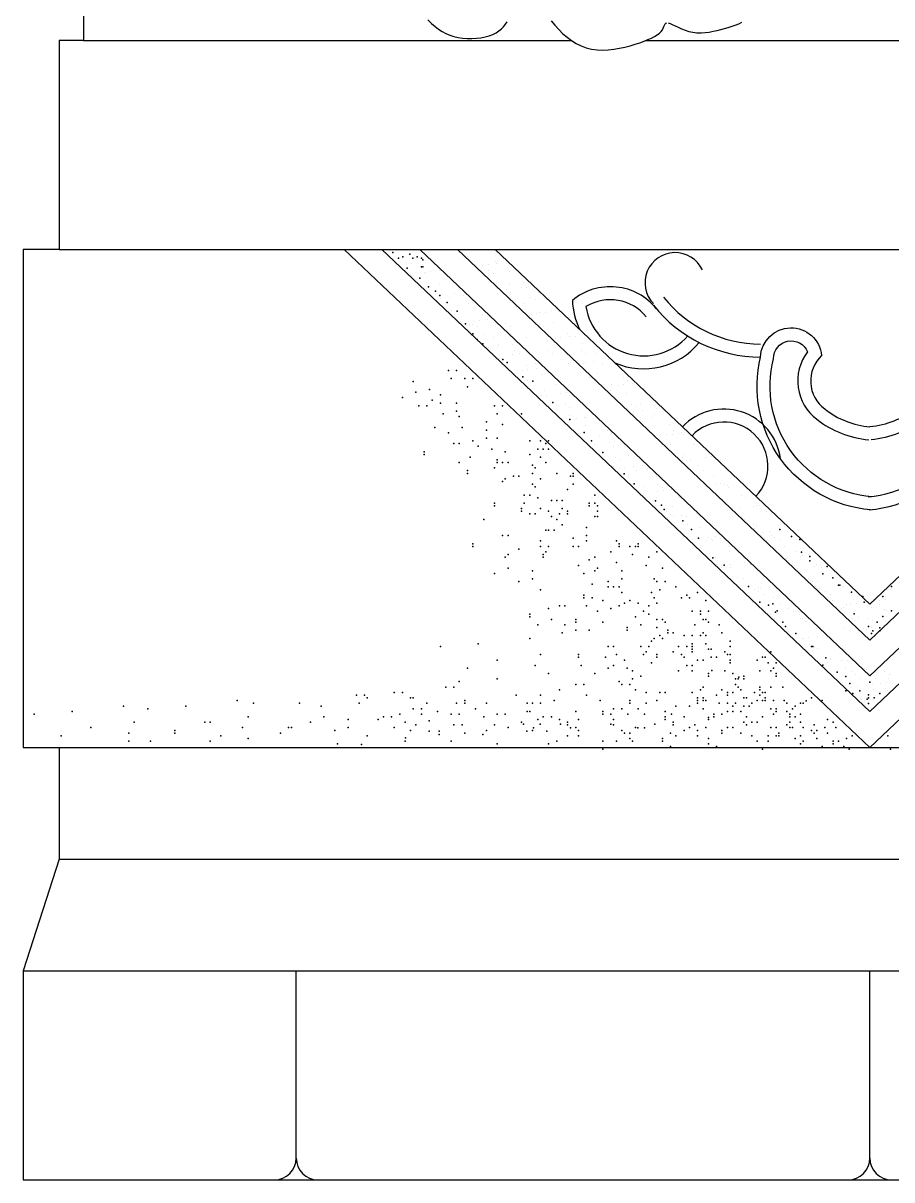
# Model space of a CAD drawing. Extents: x 532 to 1064, y 248 to 1333.
# Drawn here: x 531.5 to 804.4, y 248 to 611.4 of the extents above; entities that cross this region are included whole.
import ezdxf

# ---------------------------------------------------------------- set-up
doc = ezdxf.new("R2010")
doc.units = 0
doc.header["$LTSCALE"] = 10
doc.header["$MEASUREMENT"] = 0
for name, color, linetype in [('3', 3, 'CONTINUOUS'), ('4', 4, 'CONTINUOUS'), ('7', 7, 'CONTINUOUS')]:
    doc.layers.add(name, color=color, linetype=linetype)

msp = doc.modelspace()

# ---------------------------------------------------------------- linework, layer by layer
at = {"layer": '3'}
for p, q in [((671.14, 538.01), (671.14, 538.01)), ((653.44, 536.05), (653.44, 536.05)), ((675.86, 535.41), (675.86, 535.41)), ((677.61, 535.64), (677.61, 535.64)), ((679.91, 536.45), (679.91, 536.45)), ((680.34, 536), (680.34, 536)), ((653.21, 532.43), (653.21, 532.43)), ((657.77, 533.03), (657.77, 533.03)), ((657.98, 532.9), (657.98, 532.9)), ((659.52, 533.26), (659.52, 533.26)), ((662.25, 533.62), (662.25, 533.62)), ((677.8, 533.76), (677.8, 533.76)), ((679.21, 532.86), (679.21, 532.86)), ((684.45, 533.3), (684.45, 533.3)), ((662.25, 529.53), (662.25, 529.53)), ((680.12, 529.97), (680.12, 529.97)), ((683.44, 527.71), (683.44, 527.71)), ((684.31, 529.61), (684.31, 529.61)), ((688, 528.31), (688, 528.31)), ((688.71, 529.93), (688.71, 529.93)), ((689.75, 528.54), (689.75, 528.54)), ((693.46, 526.93), (693.46, 526.93)), ((660.87, 524.74), (660.87, 524.74)), ((662.62, 524.97), (662.62, 524.97)), ((665.35, 525.33), (665.35, 525.33)), ((666.99, 526.54), (666.99, 526.54)), ((669.92, 525.93), (669.92, 525.93)), ((671.53, 523.39), (671.53, 523.39)), ((684.66, 526.82), (684.66, 526.82)), ((688.92, 523.46), (688.92, 523.46)), ((690.97, 525.37), (690.97, 525.37)), ((692.39, 524.47), (692.39, 524.47)), ((666.1, 521.16), (666.1, 521.16)), ((667.2, 520.06), (667.2, 520.06)), ((675.8, 520.02), (675.8, 520.02)), ((676.56, 521.18), (676.56, 521.18)), ((691.1, 520.02), (691.1, 520.02)), ((692.85, 520.25), (692.85, 520.25)), ((693.67, 520.46), (693.67, 520.46)), ((695.58, 520.61), (695.58, 520.61)), ((697.49, 521.22), (697.49, 521.22)), ((671.75, 516.91), (671.75, 516.91)), ((672.76, 516.92), (672.76, 516.92)), ((673.01, 517.64), (673.01, 517.64)), ((674.76, 517.87), (674.76, 517.87)), ((677.49, 518.23), (677.49, 518.23)), ((680.54, 517.02), (680.54, 517.02)), ((683.22, 516.94), (683.22, 516.94)), ((684.64, 516.03), (684.64, 516.03)), ((693.69, 516.96), (693.69, 516.96)), ((695.1, 516.05), (695.1, 516.05)), ((698.21, 517.31), (698.21, 517.31)), ((704.15, 516.97), (704.15, 516.97)), ((674.18, 516.01), (674.18, 516.01)), ((676.01, 513.55), (676.01, 513.55)), ((679.28, 512.77), (679.28, 512.77)), ((689.74, 512.78), (689.74, 512.78)), ((700.2, 512.8), (700.2, 512.8)), ((702.47, 513.94), (702.47, 513.94)), ((703.24, 512.92), (703.24, 512.92)), ((704.99, 513.15), (704.99, 513.15)), ((707.73, 513.51), (707.73, 513.51)), ((677.86, 509.58), (677.86, 509.58)), ((680.59, 509.94), (680.59, 509.94)), ((680.75, 510.55), (680.75, 510.55)), ((685.16, 510.54), (685.16, 510.54)), ((686.9, 510.77), (686.9, 510.77)), ((698.68, 512.32), (698.68, 512.32)), ((707.22, 510.95), (707.22, 510.95)), ((712.59, 509.36), (712.59, 509.36)), ((713.21, 508.79), (713.21, 508.79)), ((685.3, 507.4), (685.3, 507.4)), ((685.94, 508.52), (685.94, 508.52)), ((687.35, 507.62), (687.35, 507.62)), ((696.4, 508.54), (696.4, 508.54)), ((697.82, 507.64), (697.82, 507.64)), ((706.86, 508.56), (706.86, 508.56)), ((708.28, 507.66), (708.28, 507.66)), ((710.82, 505.22), (710.82, 505.22)), ((711.76, 507.8), (711.76, 507.8)), ((715.39, 505.82), (715.39, 505.82)), ((716.14, 506.12), (716.14, 506.12)), ((688.25, 502.24), (688.25, 502.24)), ((689.56, 504.03), (689.56, 504.03)), ((690, 502.47), (690, 502.47)), ((692.45, 504.37), (692.45, 504.37)), ((692.73, 502.83), (692.73, 502.83)), ((702.92, 504.39), (702.92, 504.39)), ((706.34, 504.63), (706.34, 504.63)), ((707.43, 504.47), (707.43, 504.47)), ((708.09, 504.86), (708.09, 504.86)), ((713.38, 504.41), (713.38, 504.41)), ((716.02, 504.43), (716.02, 504.43)), ((688.65, 500.11), (688.65, 500.11)), ((690.07, 499.21), (690.07, 499.21)), ((694.3, 501.04), (694.3, 501.04)), ((698.85, 497.89), (698.85, 497.89)), ((709.58, 500.15), (709.58, 500.15)), ((710.99, 499.24), (710.99, 499.24)), ((711.97, 501.32), (711.97, 501.32)), ((716.24, 497.96), (716.24, 497.96)), ((689.77, 497.56), (689.77, 497.56)), ((694.51, 494.56), (694.51, 494.56)), ((695.17, 495.96), (695.17, 495.96)), ((695.83, 494.54), (695.83, 494.54)), ((700.4, 495.14), (700.4, 495.14)), ((702.15, 495.37), (702.15, 495.37)), ((703.11, 494.52), (703.11, 494.52)), ((713.92, 496.92), (713.92, 496.92)), ((716.09, 495.99), (716.09, 495.99)), ((716.09, 495.99), (716.09, 495.99)), ((693.1, 494.18), (693.1, 494.18)), ((699.06, 491.41), (699.06, 491.41)), ((701.83, 491.71), (701.83, 491.71)), ((703.24, 490.81), (703.24, 490.81)), ((703.32, 488.05), (703.32, 488.05)), ((705.24, 487.08), (705.24, 487.08)), ((707.97, 487.44), (707.97, 487.44)), ((708.34, 487.56), (708.34, 487.56)), ((703.49, 486.85), (703.49, 486.85)), ((708.06, 485.05), (708.06, 485.05)), ((715, 483.32), (715, 483.32)), ((704.54, 483.3), (704.54, 483.3)), ((705.96, 482.4), (705.96, 482.4)), ((712.61, 481.9), (712.61, 481.9)), ((715.64, 479.75), (715.64, 479.75)), ((716.42, 482.42), (716.42, 482.42)), ((711.06, 479.15), (711.06, 479.15)), ((711.07, 479.15), (711.07, 479.15)), ((716.87, 478.53), (716.87, 478.53)), ((712.82, 475.43), (712.82, 475.43)), ((717.72, 474.91), (717.72, 474.91)), ((719.13, 474), (719.13, 474)), ((721.61, 475.54), (721.61, 475.54)), ((738.57, 474.07), (738.57, 474.07)), ((738.64, 474.94), (738.64, 474.94)), ((739.28, 475.82), (739.28, 475.82)), ((740.06, 474.04), (740.06, 474.04)), ((741.3, 474.43), (741.3, 474.43)), ((743.55, 472.46), (743.55, 472.46)), ((745.87, 475.03), (745.87, 475.03)), ((747.62, 475.26), (747.62, 475.26)), ((749.11, 474.96), (749.11, 474.96)), ((750.53, 474.06), (750.53, 474.06)), ((717.08, 472.06), (717.08, 472.06)), ((718.73, 471.46), (718.73, 471.46)), ((720.48, 471.69), (720.48, 471.69)), ((721.83, 469.06), (721.83, 469.06)), ((723.21, 472.05), (723.21, 472.05)), ((724.24, 470.75), (724.24, 470.75)), ((726.16, 472.39), (726.16, 472.39)), ((730.42, 469.02), (730.42, 469.02)), ((745.16, 470.79), (745.16, 470.79)), ((748.29, 469.46), (748.29, 469.46)), ((726.37, 465.91), (726.37, 465.91)), ((730.89, 466.51), (730.89, 466.51)), ((732.31, 465.61), (732.31, 465.61)), ((743.81, 468.55), (743.81, 468.55)), ((744.43, 467.98), (744.43, 467.98)), ((747.36, 465.3), (747.36, 465.3)), ((748.97, 466.74), (748.97, 466.74)), ((750.71, 466.97), (750.71, 466.97)), ((751.82, 466.55), (751.82, 466.55)), ((752.83, 466.31), (752.83, 466.31)), ((753.24, 465.65), (753.24, 465.65)), ((726.31, 463.76), (726.31, 463.76)), ((726.95, 462.34), (726.95, 462.34)), ((730.63, 462.55), (730.63, 462.55)), ((730.88, 464.36), (730.88, 464.36)), ((732.63, 464.59), (732.63, 464.59)), ((735.36, 464.95), (735.36, 464.95)), ((737.41, 462.36), (737.41, 462.36)), ((750.7, 462.24), (750.7, 462.24)), ((751.32, 461.67), (751.32, 461.67)), ((757.1, 462.95), (757.1, 462.95)), ((758.34, 462.4), (758.34, 462.4)), ((733.61, 458.1), (733.61, 458.1)), ((735.38, 459.55), (735.38, 459.55)), ((753.05, 459.84), (753.05, 459.84)), ((754.24, 458.99), (754.24, 458.99)), ((756.54, 459.04), (756.54, 459.04)), ((761.11, 459.64), (761.11, 459.64)), ((761.84, 459.95), (761.84, 459.95)), ((762.86, 459.87), (762.86, 459.87)), ((765, 458.15), (765, 458.15)), ((733.97, 456.07), (733.97, 456.07)), ((735.03, 457.19), (735.03, 457.19)), ((735.72, 456.3), (735.72, 456.3)), ((738.45, 456.66), (738.45, 456.66)), ((739.92, 456.4), (739.92, 456.4)), ((743.02, 457.26), (743.02, 457.26)), ((755.95, 457.23), (755.95, 457.23)), ((757.31, 456.47), (757.31, 456.47)), ((757.59, 455.93), (757.59, 455.93)), ((758.21, 455.36), (758.21, 455.36)), ((740.13, 453.94), (740.13, 453.94)), ((744.18, 453.04), (744.18, 453.04)), ((761.05, 453.98), (761.05, 453.98)), ((761.13, 452.68), (761.13, 452.68)), ((762.05, 453.48), (762.05, 453.48)), ((764.21, 451.35), (764.21, 451.35)), ((765.95, 451.58), (765.95, 451.58)), ((740.13, 449.93), (740.13, 449.93)), ((741.55, 448.36), (741.55, 448.36)), ((746.12, 448.97), (746.12, 448.97)), ((746.79, 449.7), (746.79, 449.7)), ((747.87, 449.2), (747.87, 449.2)), ((748.2, 448.8), (748.2, 448.8)), ((748.93, 450.04), (748.93, 450.04)), ((750.6, 449.56), (750.6, 449.56)), ((764.47, 449.62), (764.47, 449.62)), ((765.09, 449.05), (765.09, 449.05)), ((766.6, 450.33), (766.6, 450.33)), ((767.71, 449.74), (767.71, 449.74)), ((769.13, 448.84), (769.13, 448.84)), ((744.39, 446.56), (744.39, 446.56)), ((749.14, 443.57), (749.14, 443.57)), ((753.3, 445.55), (753.3, 445.55)), ((753.47, 446.89), (753.47, 446.89)), ((757.73, 443.52), (757.73, 443.52)), ((768.02, 446.37), (768.02, 446.37)), ((770.86, 446.96), (770.86, 446.96)), ((771.78, 443.65), (771.78, 443.65)), ((774.23, 445.59), (774.23, 445.59)), ((775.6, 443.96), (775.6, 443.96)), ((776.35, 444.25), (776.35, 444.25)), ((778.1, 444.48), (778.1, 444.48)), ((749.5, 441.29), (749.5, 441.29)), ((750.92, 440.39), (750.92, 440.39)), ((750.96, 440.9), (750.96, 440.9)), ((753.68, 440.42), (753.68, 440.42)), ((753.7, 441.26), (753.7, 441.26)), ((758.26, 441.86), (758.26, 441.86)), ((759.96, 441.31), (759.96, 441.31)), ((761.38, 440.41), (761.38, 440.41)), ((771.36, 443.31), (771.36, 443.31)), ((771.98, 442.74), (771.98, 442.74)), ((774.9, 440.06), (774.9, 440.06)), ((780.15, 440.81), (780.15, 440.81)), ((780.89, 441.35), (780.89, 441.35)), ((782.31, 440.44), (782.31, 440.44)), ((756.02, 437.14), (756.02, 437.14)), ((757.94, 437.05), (757.94, 437.05)), ((776.94, 437.17), (776.94, 437.17)), ((778.25, 437), (778.25, 437)), ((778.87, 436.43), (778.87, 436.43)), ((781.19, 436.18), (781.19, 436.18)), ((761.36, 433.57), (761.36, 433.57)), ((762.68, 432.89), (762.68, 432.89)), ((762.69, 434.05), (762.69, 434.05)), ((763.11, 433.8), (763.11, 433.8)), ((765.84, 434.16), (765.84, 434.16)), ((779.45, 435.95), (779.45, 435.95)), ((780.36, 434.34), (780.36, 434.34)), ((781.79, 433.75), (781.79, 433.75)), ((783.6, 432.93), (783.6, 432.93)), ((789.15, 434.45), (789.15, 434.45)), ((764.09, 431.99), (764.09, 431.99)), ((767.23, 430.9), (767.23, 430.9)), ((784.62, 430.97), (784.62, 430.97)), ((785.02, 432.03), (785.02, 432.03)), ((785.14, 430.69), (785.14, 430.69)), ((785.75, 430.12), (785.75, 430.12)), ((791.59, 428.85), (791.59, 428.85)), ((793.34, 429.08), (793.34, 429.08)), ((793.7, 431.3), (793.7, 431.3)), ((796.07, 429.44), (796.07, 429.44)), ((798.78, 430.39), (798.78, 430.39)), ((800.63, 430.04), (800.63, 430.04)), ((802.38, 430.27), (802.38, 430.27)), ((802.49, 431.41), (802.49, 431.41)), ((802.49, 431.41), (802.49, 431.41)), ((766.2, 425.51), (766.2, 425.51)), ((768.94, 425.87), (768.94, 425.87)), ((769.19, 428.74), (769.19, 428.74)), ((771.5, 427.54), (771.5, 427.54)), ((773.5, 426.47), (773.5, 426.47)), ((775.03, 427.74), (775.03, 427.74)), ((775.25, 426.7), (775.25, 426.7)), ((775.65, 427.17), (775.65, 427.17)), ((787.02, 428.25), (787.02, 428.25)), ((788.68, 427.44), (788.68, 427.44)), ((789.37, 427.98), (789.37, 427.98)), ((790.12, 428.78), (790.12, 428.78)), ((797.96, 427.94), (797.96, 427.94)), ((797.96, 427.94), (797.96, 427.94)), ((800.58, 428.8), (800.58, 428.8)), ((802.12, 427.33), (802.12, 427.33)), ((802.74, 426.76), (802.74, 426.76)), ((767.44, 424.43), (767.44, 424.43)), ((775.85, 424.5), (775.85, 424.5)), ((776.24, 424.54), (776.24, 424.54)), ((777.27, 423.6), (777.27, 423.6)), ((778.58, 424.49), (778.58, 424.49)), ((792.02, 424.38), (792.02, 424.38)), ((792.64, 423.81), (792.64, 423.81)), ((793.91, 424.83), (793.91, 424.83)), ((793.91, 424.83), (793.91, 424.83)), ((796.78, 424.54), (796.78, 424.54)), ((798.2, 423.63), (798.2, 423.63)), ((802.7, 424.94), (802.7, 424.94)), ((771.71, 421.06), (771.71, 421.06)), ((771.91, 420.33), (771.91, 420.33)), ((776.45, 418.07), (776.45, 418.07)), ((776.6, 418.18), (776.6, 418.18)), ((778.35, 418.41), (778.35, 418.41)), ((780.78, 421.39), (780.78, 421.39)), ((781.08, 418.77), (781.08, 418.77)), ((781.92, 421.43), (781.92, 421.43)), ((782.37, 420.35), (782.37, 420.35)), ((782.54, 420.86), (782.54, 420.86)), ((785.05, 418.03), (785.05, 418.03)), ((785.46, 418.18), (785.46, 418.18)), ((789.58, 421.5), (789.58, 421.5)), ((794.69, 420.56), (794.69, 420.56)), ((795.56, 421.13), (795.56, 421.13)), ((796.43, 420.79), (796.43, 420.79)), ((798.17, 421.46), (798.17, 421.46)), ((799.17, 421.15), (799.17, 421.15)), ((778.57, 416.09), (778.57, 416.09)), ((779.98, 415.18), (779.98, 415.18)), ((780.99, 414.92), (780.99, 414.92)), ((788.81, 415.12), (788.81, 415.12)), ((789.43, 414.55), (789.43, 414.55)), ((785.09, 411.93), (785.09, 411.93)), ((785.26, 411.55), (785.26, 411.55)), ((788.74, 411.08), (788.74, 411.08)), ((790.49, 411.31), (790.49, 411.31)), ((792.35, 411.87), (792.35, 411.87)), ((784.18, 410.48), (784.18, 410.48)), ((790, 408.55), (790, 408.55)), ((791.74, 407.69), (791.74, 407.69)), ((795.69, 408.81), (795.69, 408.81)), ((796.31, 408.24), (796.31, 408.24)), ((802.21, 407.71), (802.21, 407.71)), ((793.16, 406.79), (793.16, 406.79)), ((794.54, 405.4), (794.54, 405.4)), ((796.32, 403.38), (796.32, 403.38)), ((798.26, 403.54), (798.26, 403.54)), ((799.24, 405.56), (799.24, 405.56)), ((800.88, 403.98), (800.88, 403.98)), ((802.63, 404.21), (802.63, 404.21)), ((803.34, 405.52), (803.34, 405.52)), ((803.62, 406.81), (803.62, 406.81)), ((790.21, 402.08), (790.21, 402.08)), ((791.84, 402.79), (791.84, 402.79)), ((793.59, 403.02), (793.59, 403.02)), ((798.81, 402.04), (798.81, 402.04)), ((802.58, 402.5), (802.58, 402.5)), ((803.2, 401.93), (803.2, 401.93)), ((794.46, 399.28), (794.46, 399.28)), ((794.76, 398.93), (794.76, 398.93)), ((795.88, 398.37), (795.88, 398.37))]:
    msp.add_line(p, q, dxfattribs=at)
for points in [[(950.82, 540.37), (797.53, 395.14), (644.23, 540.37)], [(938.95, 540.37), (797.53, 406.38), (656.11, 540.37)], [(927.08, 540.37), (797.53, 417.63), (667.98, 540.37)]]:
    msp.add_lwpolyline(points, dxfattribs=at)
for p in [(647.65, 539.36), (650.8, 538.01), (653.04, 538.91), (655.28, 538.01), (649.45, 537.56), (652.14, 534.42), (653.94, 537.56), (656.63, 537.56), (656.63, 534.87), (657.08, 537.11), (657.08, 534.87), (656.18, 531.29), (658.87, 528.6), (661.12, 527.25), (662.46, 525.91), (664.71, 523.66), (667.85, 520.97), (670.54, 516.94), (672.79, 513.8), (674.13, 512.01), (675.93, 510.66), (682.21, 505.73), (665.15, 502.3), (667.7, 502.3), (683.56, 504.83), (654.09, 498.9), (666, 499.75), (670.25, 499.75), (672.8, 499.75), (688.49, 500.35), (691.64, 499.01), (654.94, 495.5), (659.19, 496.35), (662.6, 494.65), (671.1, 497.2), (650.68, 493.8), (655.79, 491.25), (658.34, 491.25), (660.04, 492.95), (662.6, 492.1), (667.7, 492.1), (679.61, 491.25), (682.16, 491.25), (697.92, 492.28), (663.45, 488.7), (667.7, 489.55), (668.55, 487.85), (680.46, 488.7), (688.12, 488.7), (660.89, 484.45), (669.4, 484.45), (677.06, 486.15), (677.06, 483.6), (682.16, 485.3), (703.3, 486.9), (665.15, 482.75), (672.8, 480.2), (677.06, 481.05), (680.46, 481.05), (690.67, 480.2), (694.07, 480.2), (696.62, 480.2), (707.79, 482.86), (710.04, 480.17), (657.49, 476.8), (666.85, 479.35), (668.55, 479.35), (674.51, 478.5), (678.76, 477.65), (683.01, 476.8), (693.22, 477.65), (694.92, 477.65), (695.77, 479.35), (696.62, 477.65), (713.63, 476.59), (657.49, 475.95), (668.55, 473.4), (668.55, 473.4), (671.95, 475.1), (680.46, 474.25), (680.46, 473.4), (682.16, 473.4), (683.86, 473.4), (690.67, 475.95), (691.52, 472.55), (694.07, 475.1), (695.77, 473.4), (671.1, 470.85), (671.1, 470), (679.61, 471.7), (685.57, 469.15), (687.27, 469.15), (691.52, 470), (692.37, 471.7), (699.18, 470), (703.43, 469.15), (704.28, 470), (704.28, 469.15), (720.36, 469.86), (682.16, 467.45), (682.16, 467.45), (683.01, 468.3), (691.52, 466.6), (692.37, 465.75), (694.07, 468.3), (704.28, 466.6), (723.5, 466.72), (688.97, 463.2), (690.67, 463.2), (693.22, 462.35), (702.58, 464.9), (711.09, 463.2), (679.61, 460.65), (679.61, 459.8), (688.12, 458.95), (688.12, 458.1), (688.97, 460.65), (694.07, 458.95), (696.62, 458.1), (697.48, 461.5), (699.18, 461.5), (700.88, 461.5), (700.88, 461.5), (700.88, 458.95), (702.58, 458.1), (709.39, 460.65), (709.39, 459.8), (711.09, 460.65), (711.94, 459.8), (711.94, 458.1), (730.23, 461.34), (732.03, 460), (732.93, 458.65), (676.21, 455.55), (690.67, 457.25), (690.67, 457.25), (692.37, 457.25), (697.48, 456.4), (699.18, 455.55), (699.18, 455.55), (700.03, 457.25), (702.58, 457.25), (711.09, 456.4), (711.94, 456.4), (738.76, 455.07), (695.77, 452.15), (696.62, 452.15), (698.33, 452.15), (700.88, 453.85), (708.54, 453), (741.45, 452.38), (769.28, 452.38), (672.8, 447.9), (672.8, 447.05), (682.16, 450.45), (683.86, 450.45), (694.07, 448.75), (694.07, 447.05), (696.62, 447.05), (704.28, 449.6), (704.28, 447.05), (705.98, 447.05), (705.98, 447.05), (708.54, 450.45), (708.54, 448.75), (717.89, 448.75), (718.74, 447.9), (718.74, 447.05), (722.15, 447.05), (723.85, 447.05), (724.7, 447.9), (724.7, 447.05), (743.7, 449.69), (772.87, 450.14), (775.56, 449.24), (683.01, 443.65), (683.86, 444.5), (683.86, 444.5), (687.27, 446.2), (694.92, 444.5), (694.92, 444.5), (694.92, 443.65), (695.77, 445.35), (711.09, 443.65), (716.19, 445.35), (723, 444.5), (728.1, 443.65), (730.65, 445.35), (748.19, 443.41), (776.01, 445.2), (778.7, 443.86), (683.86, 440.25), (705.98, 441.1), (705.98, 441.1), (709.39, 442.8), (711.94, 440.25), (717.89, 441.95), (727.25, 441.1), (732.36, 440.25), (751.78, 441.17), (778.7, 442.51), (784.09, 440.72), (679.61, 438.55), (691.52, 439.4), (691.52, 436.86), (707.68, 438.55), (711.09, 439.4), (719.59, 439.4), (719.59, 436.86), (729.8, 436.86), (782.74, 438.48), (785.88, 437.13), (687.27, 436.01), (694.07, 433.46), (710.24, 435.16), (715.34, 436.01), (715.34, 434.31), (717.04, 434.31), (718.74, 434.31), (719.59, 432.61), (728.95, 432.61), (730.65, 436.01), (730.65, 436.01), (731.51, 433.46), (733.21, 436.01), (736.61, 434.31), (743.42, 432.61), (759.41, 434.44), (787.68, 434.89), (788.13, 434.89), (791.72, 432.65), (804.29, 434.44), (707.68, 431.76), (707.68, 430.91), (707.68, 430.91), (710.24, 430.91), (713.64, 430.06), (720.45, 429.21), (722.15, 430.06), (724.7, 429.21), (729.8, 430.91), (730.65, 429.21), (730.65, 429.21), (738.31, 430.91), (740.01, 431.76), (740.86, 430.91), (740.86, 430.91), (745.97, 430.06), (763, 429.51), (767.03, 429.06), (795.31, 431.3), (795.76, 429.51), (801.59, 431.3), (690.67, 425.81), (696.62, 427.51), (700.03, 428.36), (701.73, 428.36), (708.54, 428.36), (711.94, 426.66), (716.19, 427.51), (718.74, 428.36), (718.74, 428.36), (726.4, 426.66), (728.1, 428.36), (728.1, 425.81), (741.71, 426.66), (744.27, 426.66), (744.27, 425.81), (746.82, 426.66), (765.69, 428.61), (767.93, 426.37), (768.38, 426.82), (792.62, 425.92), (804.29, 426.82), (690.67, 424.96), (693.22, 422.41), (697.48, 424.11), (701.73, 422.41), (701.73, 422.41), (705.13, 424.11), (705.13, 423.26), (713.64, 423.26), (721.3, 421.56), (723.85, 424.96), (723.85, 424.96), (725.55, 422.41), (730.65, 424.11), (730.65, 421.56), (732.36, 424.11), (733.21, 423.26), (742.56, 422.41), (745.12, 424.11), (745.97, 424.11), (746.82, 423.26), (750.22, 422.41), (750.22, 422.41), (770.18, 423.23), (771.07, 421.89), (797.1, 421.89), (799.8, 423.23), (801.59, 425.03), (690.67, 418.16), (700.88, 419.86), (705.13, 420.71), (709.39, 420.71), (721.3, 420.71), (729.8, 418.16), (731.51, 419.01), (732.36, 418.16), (732.36, 418.16), (734.06, 420.71), (734.06, 419.86), (735.76, 419.86), (739.16, 419.01), (741.71, 419.01), (744.27, 419.01), (745.12, 419.86), (745.97, 419.01), (751.07, 419.86), (774.22, 419.65), (798, 419.65), (798.45, 420.54), (800.69, 421.44), (800.69, 420.54), (662.6, 415.61), (674.51, 416.46), (715.34, 415.61), (717.04, 415.61), (725.55, 415.61), (728.1, 415.61), (728.95, 417.31), (737.46, 415.61), (740.01, 415.61), (740.01, 415.61), (741.71, 416.46), (741.71, 415.61), (741.71, 414.76), (745.97, 416.46), (746.82, 414.76), (747.67, 414.76), (753.62, 417.31), (753.62, 415.61), (779.15, 415.61), (779.6, 415.61), (680.46, 411.36), (694.07, 413.06), (705.98, 413.06), (705.98, 412.21), (714.49, 412.21), (717.89, 413.06), (720.45, 411.36), (726.4, 413.06), (727.25, 413.91), (730.65, 413.06), (730.65, 412.21), (735.76, 413.91), (738.31, 413.06), (739.16, 412.21), (741.71, 413.91), (743.42, 411.36), (743.42, 411.36), (745.12, 411.36), (747.67, 412.21), (749.37, 412.21), (751.92, 413.91), (752.77, 413.06), (753.62, 413.06), (753.62, 411.36), (762.13, 411.36), (762.13, 411.36), (763.83, 412.21), (764.68, 412.21), (766.39, 413.91), (783.64, 412.03), (671.1, 408.81), (692.37, 409.66), (696.62, 407.11), (706.83, 409.66), (711.09, 407.11), (715.34, 408.81), (717.04, 409.66), (717.04, 409.66), (721.3, 408.81), (723, 407.96), (728.95, 410.51), (737.46, 407.96), (740.01, 409.66), (741.71, 409.66), (741.71, 409.66), (741.71, 407.96), (746.82, 407.11), (747.93, 408.07), (751.92, 407.96), (753.62, 410.51), (754.48, 407.11), (762.98, 407.96), (765.53, 410.51), (766.39, 407.96), (767.24, 408.81), (768.09, 410.51), (768.09, 407.11), (782.74, 409.78), (787.23, 407.54), (668.55, 404.56), (680.46, 405.41), (705.13, 403.71), (707.68, 403.71), (718.74, 404.56), (719.59, 403.71), (722.15, 403.71), (723, 405.41), (725.55, 406.26), (746.82, 406.26), (755.33, 405.41), (755.33, 403.71), (756.18, 405.41), (756.4, 405.96), (757.88, 406.26), (757.88, 405.41), (768.09, 406.26), (789.92, 406.2), (791.27, 403.96), (797.55, 404.4), (636.22, 400.31), (638.77, 400.31), (648.13, 401.16), (650.68, 401.16), (664.3, 402.86), (666.85, 402.86), (686.42, 400.31), (686.42, 400.31), (694.07, 400.31), (700.03, 402.01), (708.54, 400.31), (723.85, 402.01), (727.25, 401.16), (731.51, 401.16), (733.21, 401.16), (741.71, 401.16), (744.27, 402.01), (745.12, 402.86), (749.37, 400.31), (751.07, 402.01), (752.77, 401.16), (752.77, 400.31), (754.48, 401.16), (756.18, 402.86), (757.03, 402.01), (761.28, 401.16), (762.98, 402.86), (762.98, 402.01), (762.98, 400.31), (763.83, 401.16), (764.68, 401.16), (766.39, 402.86), (770.15, 402.79), (789.92, 401.71), (792.17, 400.82), (794.41, 401.71), (797.1, 400.37), (800.69, 400.82), (563.06, 396.91), (582.63, 396.91), (598.79, 398.61), (603.89, 397.76), (618.36, 397.76), (625.16, 396.91), (637.07, 397.76), (639.63, 399.46), (653.24, 399.46), (654.09, 399.46), (658.34, 397.76), (667.7, 397.76), (670.25, 398.61), (670.25, 397.76), (677.06, 397.76), (689.82, 397.76), (691.52, 397.76), (694.07, 397.76), (698.33, 398.61), (712.79, 398.61), (722.15, 398.61), (722.15, 397.76), (727.25, 397.76), (730.65, 398.61), (736.61, 396.91), (740.86, 396.91), (743.42, 399.46), (743.42, 398.61), (743.42, 397.76), (745.12, 399.46), (745.12, 398.61), (745.12, 398.61), (745.97, 398.61), (750.22, 397.76), (752.77, 397.76), (754.48, 396.91), (755.33, 397.76), (755.33, 397.76), (757.88, 399.46), (757.88, 396.91), (758.73, 399.46), (759.58, 396.91), (760.43, 397.76), (762.13, 398.61), (763.83, 398.61), (764.68, 399.46), (764.68, 398.61), (767.24, 398.61), (770.64, 398.61), (771.49, 397.76), (774.04, 396.91), (775.74, 397.76), (776.59, 397.76), (777.56, 398.56), (779.15, 399.46), (779.15, 399.46), (782.55, 398.61), (796.66, 399.02), (797.1, 399.47), (797.1, 397.68), (798.9, 399.47), (534.98, 394.36), (546.89, 395.21), (570.72, 396.06), (602.19, 393.51), (626.01, 393.51), (633.67, 392.66), (643.03, 392.66), (644.73, 393.51), (647.28, 393.51), (649.83, 394.36), (654.09, 396.06), (656.64, 396.06), (656.64, 394.36), (661.74, 395.21), (666, 394.36), (668.55, 394.36), (673.65, 396.06), (676.21, 393.51), (680.46, 394.36), (680.46, 394.36), (683.01, 394.36), (689.82, 395.21), (690.67, 395.21), (693.22, 392.66), (694.92, 393.51), (697.48, 393.51), (700.03, 392.66), (705.13, 395.21), (705.98, 392.66), (713.64, 395.21), (713.64, 394.36), (716.19, 394.36), (716.19, 394.36), (717.04, 396.06), (717.04, 392.66), (719.59, 396.06), (721.48, 394.33), (724.7, 396.06), (726.77, 394.33), (733.21, 395.21), (733.21, 395.21), (733.21, 393.51), (733.21, 392.66), (735.23, 394.33), (739.16, 393.51), (745.12, 396.06), (746.82, 392.66), (746.87, 393.27), (748.52, 394.36), (748.52, 393.51), (751.07, 394.36), (752.77, 395.21), (754.48, 395.21), (754.48, 395.21), (757.03, 395.21), (758.73, 393.51), (763.83, 393.51), (766.39, 396.06), (767.24, 394.36), (768.09, 396.06), (768.09, 395.21), (771.49, 395.21), (771.49, 395.21), (771.49, 395.21), (772.34, 394.36), (772.34, 393.51), (773.19, 396.06), (774.04, 393.51), (774.04, 393.51), (775.74, 394.36), (784.25, 392.66), (633.67, 390.11), (648.13, 390.11), (651.54, 391.81), (653.24, 389.26), (654.94, 390.96), (659.05, 392.22), (659.05, 389.05), (662.22, 389.05), (666.85, 390.96), (669.4, 390.96), (677.06, 389.26), (679.61, 390.96), (683.86, 390.11), (688.12, 391.81), (688.12, 391.81), (688.67, 391.16), (689.73, 389.05), (691.52, 389.26), (691.85, 390.1), (693.97, 391.16), (696.08, 389.05), (700.31, 391.16), (702.58, 391.81), (702.58, 390.96), (703.49, 390.1), (705.13, 390.11), (705.98, 389.26), (716.19, 391.16), (717.04, 390.96), (717.04, 390.96), (719.59, 389.26), (723.85, 390.11), (724.65, 390.1), (726.77, 390.1), (729.94, 391.16), (735.76, 391.81), (735.76, 390.96), (739.16, 389.26), (740.86, 390.11), (742.56, 390.96), (743.42, 389.26), (745.97, 390.11), (751.07, 389.26), (752.77, 390.11), (754.48, 390.11), (757.88, 391.81), (758.73, 390.96), (760.43, 391.81), (762.13, 391.81), (766.39, 390.11), (768.09, 390.11), (771.49, 390.96), (772.34, 391.81), (772.34, 390.11), (772.34, 390.11), (773.19, 390.11), (775.74, 391.81), (776.59, 390.11), (779.15, 389.26), (780, 390.96), (780.85, 389.26), (783.4, 390.11), (785.95, 391.81), (786.8, 390.11), (639.63, 387.56), (651.54, 385.86), (651.64, 386.93), (662.22, 387.99), (666, 385.86), (670.25, 388.41), (675.98, 387.99), (699.18, 385.86), (702.58, 387.56), (705.98, 387.56), (713.64, 385.86), (717.89, 385.86), (720.45, 388.41), (722.15, 388.41), (722.15, 386.71), (723, 385.86), (732.36, 386.71), (732.36, 385.86), (734.91, 388.41), (736.61, 387.56), (743.42, 387.56), (746.82, 386.71), (751.07, 388.41), (757.03, 388.41), (760.43, 387.56), (762.13, 385.86), (762.13, 385.86), (765.53, 387.56), (765.53, 385.86), (768.09, 387.56), (768.94, 388.41), (768.94, 387.56), (774.04, 386.71), (775.74, 387.56), (776.59, 385.86), (780, 388.41), (780.85, 386.71), (784.25, 388.41), (785.95, 385.86), (787.65, 385.86), (790.21, 386.71), (791.91, 387.56), (803.15, 387.56), (637.88, 384.82), (680.46, 385.01), (696.62, 385.01), (713.64, 383.31), (734.91, 384.16), (746.82, 385.01), (749.37, 384.16), (763.83, 383.31), (775.74, 385.01), (782.55, 384.16), (785.95, 385.01), (789.36, 384.16), (791.06, 383.31), (804, 383.31)]:
    msp.add_point(p, dxfattribs=at)
at = {"layer": '4'}
for p, q in [((542.91, 540.37), (1052.15, 540.37)), ((542.91, 383.89), (1052.15, 383.89)), ((531.54, 313.69), (1063.52, 313.69)), ((617.32, 254.85), (617.32, 313.69)), ((797.53, 254.85), (797.53, 313.69))]:
    msp.add_line(p, q, dxfattribs=at)
at = {"layer": '4', "color": 2}
msp.add_lwpolyline([(612.23, 675.2), (556.94, 675.2), (556.94, 641.11), (550.46, 641.11), (550.46, 606.01), (542.91, 606.01), (542.91, 540.37), (531.54, 540.37), (531.54, 383.89), (542.91, 383.89), (542.91, 348.79), (531.54, 313.69), (531.54, 248.05), (1063.52, 248.05), (1063.52, 313.69), (1052.15, 348.79)], dxfattribs=at)
at = {"layer": '4'}
for points in [[(658.7, 612.48), (659.81, 611.36), (660.92, 610.37), (662.05, 609.51), (663.19, 608.77), (664.37, 608.14), (665.59, 607.63), (666.86, 607.23), (668.19, 606.92), (669.59, 606.72), (671.03, 606.62), (672.49, 606.61), (673.94, 606.69), (675.36, 606.86), (676.71, 607.11), (677.97, 607.46), (679.12, 607.88), (680.13, 608.39), (681.01, 608.97), (681.78, 609.62), (682.46, 610.32), (683.07, 611.09), (683.61, 611.89)], [(697.43, 612.19), (698.58, 610.75), (699.8, 609.4), (701.08, 608.13), (702.43, 606.98), (703.83, 605.94), (705.3, 605.04), (706.83, 604.29), (708.43, 603.7), (710.09, 603.29), (711.81, 603.05), (713.57, 602.99), (715.35, 603.06), (717.12, 603.26), (718.88, 603.56), (720.59, 603.93), (722.24, 604.36), (723.8, 604.82), (725.25, 605.29), (726.6, 605.77), (727.82, 606.26), (728.92, 606.76), (729.88, 607.26), (730.72, 607.78), (731.41, 608.31), (731.95, 608.84), (732.35, 609.38), (732.63, 609.91), (732.84, 610.39), (733.02, 610.83), (733.2, 611.18), (733.42, 611.43), (733.73, 611.55)], [(734.15, 611.52), (734.74, 611.33), (735.46, 611.02), (736.32, 610.61), (737.28, 610.14), (738.34, 609.67), (739.48, 609.22), (740.68, 608.83), (741.92, 608.55), (743.19, 608.41), (744.48, 608.38), (745.77, 608.47), (747.05, 608.64), (748.32, 608.87), (749.55, 609.16), (750.75, 609.47), (751.89, 609.8), (752.98, 610.12), (753.99, 610.43), (754.93, 610.74), (755.8, 611.05), (756.59, 611.37), (757.29, 611.7)], [(550.46, 606.01), (703.75, 606.01)], [(727.19, 606.01), (1052.15, 606.01)], [(962.7, 540.37), (797.53, 383.89), (632.36, 540.37)]]:
    msp.add_lwpolyline(points, dxfattribs=at)
for centre, start, end in [((610.52, 254.85), 270, 0), ((624.13, 254.85), 180, 270), ((790.72, 254.85), 270, 0), ((804.33, 254.85), 180, 270)]:
    msp.add_arc(centre, 6.8, start, end, dxfattribs=at)
at = {"layer": '7'}
for p, q in [((719.48, 503.05), (719.48, 503.05)), ((720.1, 502.48), (720.1, 502.48)), ((720.04, 500.17), (720.04, 500.17)), ((720.77, 501.43), (720.77, 501.43)), ((721.46, 499.26), (721.46, 499.26)), ((722.97, 498.11), (722.97, 498.11)), ((723.02, 499.81), (723.02, 499.81)), ((718.48, 497.52), (718.48, 497.52)), ((720.23, 497.76), (720.23, 497.76)), ((720.98, 494.96), (720.98, 494.96)), ((726.37, 496.74), (726.37, 496.74)), ((726.56, 496.01), (726.56, 496.01)), ((726.99, 496.17), (726.99, 496.17)), ((722.75, 491.75), (722.75, 491.75)), ((722.75, 491.75), (722.75, 491.75)), ((724.17, 490.85), (724.17, 490.85)), ((724.17, 490.85), (724.17, 490.85)), ((725.52, 491.81), (725.52, 491.81)), ((729.91, 493.5), (729.91, 493.5)), ((723.33, 489.46), (723.33, 489.46)), ((726.06, 489.82), (726.06, 489.82)), ((729.27, 487.6), (729.27, 487.6)), ((729.27, 487.6), (729.27, 487.6)), ((729.79, 488.45), (729.79, 488.45)), ((730.63, 490.42), (730.63, 490.42)), ((734.53, 485.45), (734.53, 485.45)), ((735.93, 483.36), (735.93, 483.36)), ((735.93, 483.36), (735.93, 483.36)), ((717.39, 479.98), (717.39, 479.98)), ((730, 481.97), (730, 481.97)), ((733.73, 482.13), (733.73, 482.13)), ((735.47, 482.36), (735.47, 482.36)), ((737.35, 482.45), (737.35, 482.45)), ((737.35, 482.45), (737.35, 482.45)), ((738.21, 482.72), (738.21, 482.72)), ((739.07, 482.3), (739.07, 482.3)), ((734.74, 478.97), (734.74, 478.97)), ((742.45, 479.21), (742.45, 479.21)), ((542.91, 348.79), (1052.15, 348.79))]:
    msp.add_line(p, q, dxfattribs=at)
msp.add_lwpolyline([(915.21, 540.37), (797.53, 428.88), (679.85, 540.37)], dxfattribs=at)
for points in [[(730.48, 521.69, 0.419665), (704.06, 524.31, 0.106365), (706.45, 515.16, 0.106365)], [(727.3, 519.14, 0.378405), (708.35, 522.38, 0.634249), (740.3, 513.16, 0.48724)], [(732.73, 525.39, 0.229713), (763.16, 510.63, 0.229713)], [(729.52, 522.87, 0.229713), (763.16, 506.55, 0.229713)], [(797.76, 458.54, -0.459141), (763.16, 506.55, -0.929554), (782.38, 507.03, 0.466405), (783.34, 490.22, 0.144353), (797.53, 484.62)], [(797.3, 458.54, 0.459141), (831.9, 506.55, 0.929554), (812.67, 507.03, -0.466405), (811.71, 490.22, -0.144353), (797.53, 484.62)], [(717.46, 504.73, 0.337337), (743.92, 511.11)], [(798.11, 462.61, -0.46286), (767.23, 506.01, -0.829459), (777.94, 508.17, 0.416678), (780.87, 486.98, 0.143999), (797.16, 480.56, 0.143999)], [(796.95, 462.61, 0.46286), (827.82, 506.01, 0.829459), (817.12, 508.17, -0.416678), (814.19, 486.98, -0.143999), (797.89, 480.56, -0.143999)]]:
    msp.add_lwpolyline(points, format="xyb", dxfattribs=at)
for centre, radius, start, end in [((736.34, 529.9), 9.45, 25.1064, 223.8565), ((751.68, 472.29), 17.91, 7.4143, 136.4853), ((751.68, 472.29), 13.83, 316.6289, 136.4853)]:
    msp.add_arc(centre, radius, start, end, dxfattribs=at)
for p in [(552.85, 390.11), (566.46, 391.81), (579.22, 389.26), (588.58, 391.81), (590.28, 391.81), (600.49, 390.11), (614.95, 390.11), (615.8, 390.11), (621.76, 391.81), (629.42, 389.26), (543.49, 387.56), (564.76, 388.41), (564.76, 385.86), (571.57, 385.86), (579.22, 388.41), (590.28, 385.86), (590.28, 385.86), (593.69, 387.56), (602.19, 386.71), (612.4, 388.41), (630.27, 385.01)]:
    msp.add_point(p, dxfattribs=at)

doc.saveas('drawing.dxf')
